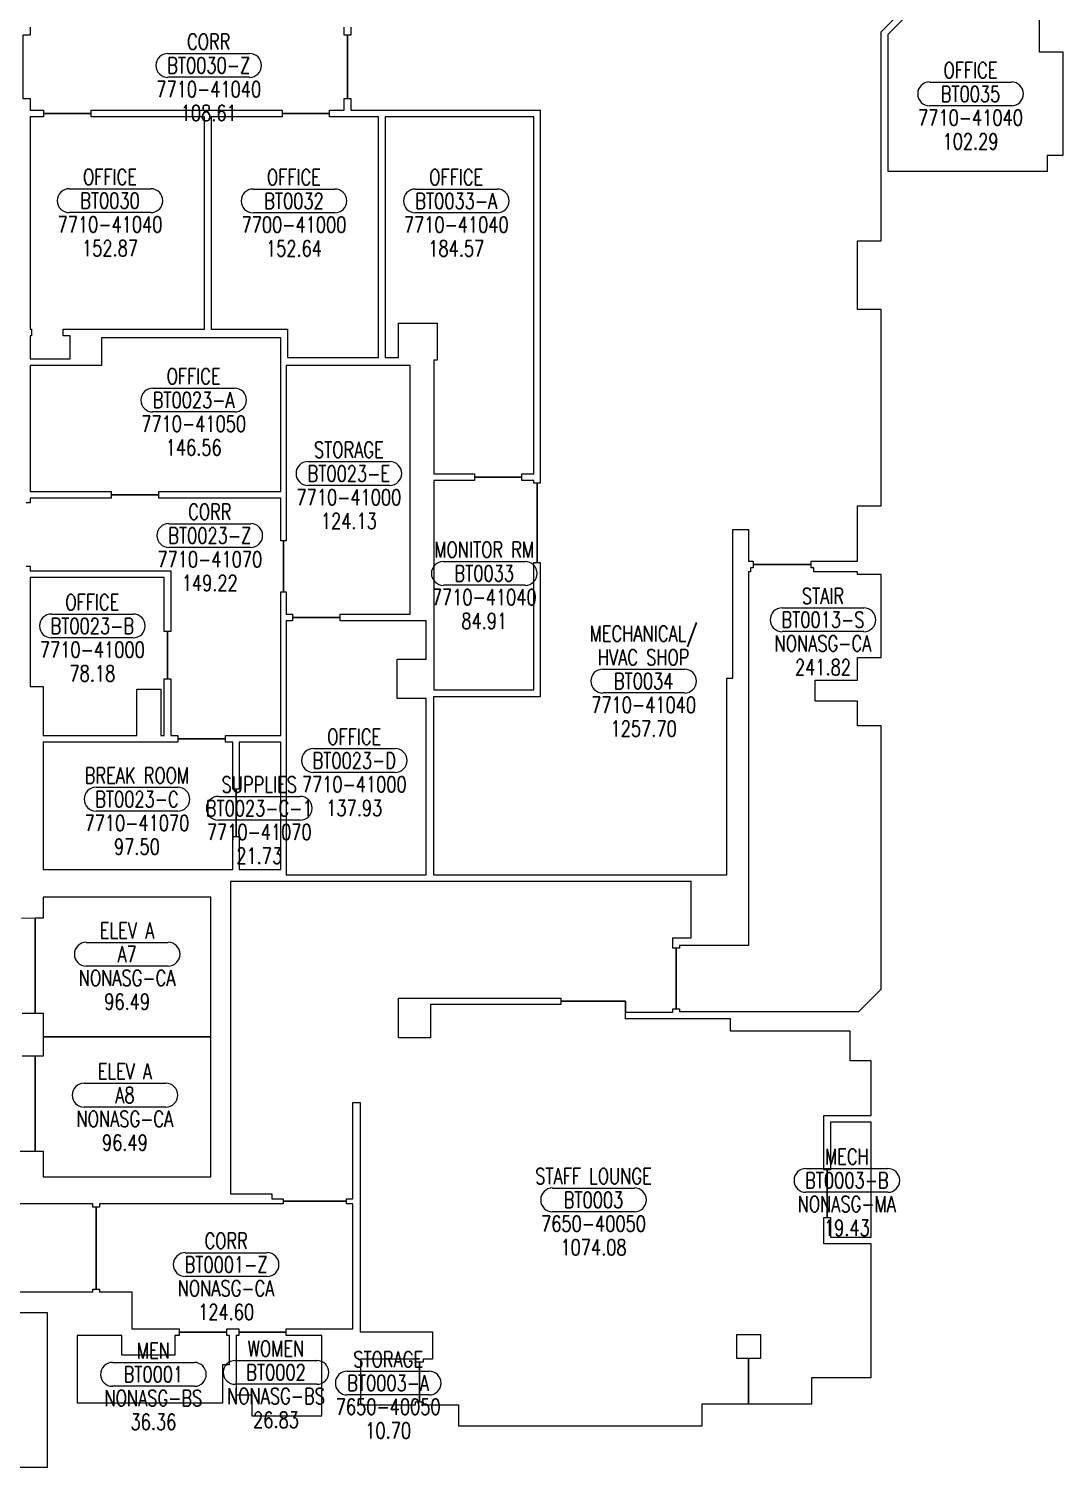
# Model space of a CAD drawing. Header units: inches. Extents: x 2498 to 7283, y 18126 to 20229.
# Drawn here: x 5305 to 6088, y 18215 to 19305 of the extents above; entities that cross this region are included whole.
import ezdxf
from ezdxf.enums import TextEntityAlignment as Align

# ---------------------------------------------------------------- set-up
doc = ezdxf.new("R2010")
doc.units = ezdxf.units.IN
doc.header["$LTSCALE"] = 48
doc.header["$MEASUREMENT"] = 0
doc.layers.get('0').update_dxf_attribs({"lineweight": 9})
for name, color, linetype, lineweight in [('AREA', 3, 'Continuous', 9), ('AREA2', 1, 'Continuous', 9), ('COSTC', 7, 'Continuous', 9), ('PLINE2', 5, 'Continuous', 9), ('ROOMNA', 7, 'Continuous', 9), ('ROOMNO', 7, 'Continuous', 9), ('ROOMOV', 7, 'Continuous', 9)]:
    doc.layers.add(name, color=color, linetype=linetype, lineweight=lineweight)
doc.styles.get("Standard").update_dxf_attribs({"font": 'simplex.shx', "width": 0.75})

# ---------------------------------------------------------------- blocks, each defined once
blk = doc.blocks.new('ROOM')
at = {"layer": 'ROOMOV'}
for p, q in [((-31, 9), (31, 9)), ((31, -9), (-31, -9))]:
    blk.add_line(p, q, dxfattribs=at)
for centre, start, end in [((-31, 0), 90, 270), ((31, 0), 270, 90)]:
    blk.add_arc(centre, 9.04, start, end, dxfattribs=at)
at = {"color": 0, "width": 0.75, "flags": 1}
for tag, p in [('FLFIN', (-60, -36)), ('ICRA', (60, -36)), ('FLTYPE', (-60, -48)), ('USER1', (60, -48)), ('FLCOND', (-60, -60)), ('USER2', (60, -60)), ('WLFIN', (-60, -72)), ('SITE', (-24, -72)), ('UCODE', (24, -72)), ('USER3', (60, -72)), ('WLTYPE', (-60, -84)), ('BLDG', (-24, -84)), ('UDESC', (24, -84)), ('USER4', (60, -84)), ('WLCOND', (-60, -96)), ('FLR', (-24, -96)), ('FCODE', (24, -96)), ('USER5', (60, -96)), ('CLFIN', (-60, -108)), ('COSTCD', (-24, -108)), ('FDESC', (24, -108)), ('USER6', (60, -108)), ('CLTYPE', (-60, -120)), ('DEPTD', (-24, -120)), ('DIVISION', (24, -120)), ('USER7', (60, -120)), ('CLCOND', (-60, -132)), ('RDES', (-24, -132)), ('CONTACT', (24, -132)), ('USER8', (60, -132)), ('CLHT', (-60, -144)), ('CHDATE', (-24, -144)), ('OCCUP', (24, -144)), ('BLOCK', (60, -144)), ('BASE', (-60, -156)), ('CBACK', (-24, -156)), ('PRCONTACT', (24, -156)), ('BLOCK2', (60, -156))]:
    blk.add_attdef(tag, text='', height=6, dxfattribs=at).set_placement(p, align=Align.MIDDLE_CENTER)
at = {"layer": 'AREA', "width": 0.75}
blk.add_attdef('AREA', text='', height=12, dxfattribs=at).set_placement((0, -36), align=Align.MIDDLE_CENTER)
at = {"layer": 'AREA2', "width": 0.75}
blk.add_attdef('AREA2', text='', height=12, dxfattribs=at).set_placement((0, -36), align=Align.MIDDLE_CENTER)
at = {"layer": 'COSTC', "width": 0.75}
blk.add_attdef('COSTC', text='', height=12, dxfattribs=at).set_placement((0, -18), align=Align.MIDDLE_CENTER)
at = {"layer": 'ROOMNA', "width": 0.75}
for tag, p in [('RMNAA', (0, 54)), ('RMNAB', (0, 36)), ('RMNAC', (0, 18))]:
    blk.add_attdef(tag, text='', height=12, dxfattribs=at).set_placement(p, align=Align.MIDDLE_CENTER)
at = {"layer": 'ROOMNO', "width": 0.75}
blk.add_attdef('RMNU', text='', height=12, dxfattribs=at).set_placement((0, 0), align=Align.MIDDLE_CENTER)

msp = doc.modelspace()

# ---------------------------------------------------------------- linework, layer by layer
at = {"layer": 'PLINE2', "color": 6, "linetype": 'Continuous'}
for points in [[(5548.5, 19306.2), (5548.5, 19300), (5546, 19300), (5546, 19252), (5548.5, 19252), (5548.5, 19243.2), (5692.2, 19243.2), (5692.2, 18960.5), (5689.7, 18960.5), (5689.7, 18900.5), (5692.2, 18900.5), (5692.2, 18798.5), (5611.2, 18798.5), (5611.2, 18663.7), (5833.5, 18663.7), (5833.5, 18812.6), (5838, 18812.6), (5838, 18925.3), (5850, 18925.3), (5850, 18901.3), (5853.5, 18901.3), (5853.5, 18898.8), (5897.5, 18898.8), (5897.5, 18901.3), (5932.5, 18901.3), (5932.5, 18943.3), (5950.5, 18943.3), (5950.5, 19092.2), (5932.5, 19092.2), (5932.5, 19144.2), (5950.5, 19144.2), (5950.5, 19302.6), (5964.8, 19317)], [(5305.6, 19306.2), (5305.6, 19302), (5305.6, 19300), (5302.6, 19300), (5300.1, 19300), (5300.1, 19252), (5302.6, 19252), (5305.6, 19252), (5305.6, 19250), (5305.6, 19243.2), (5315.7, 19243.2), (5315.7, 19240.7), (5351.7, 19240.7), (5351.7, 19243.2), (5496.5, 19243.2), (5496.5, 19240.7), (5532.5, 19240.7), (5532.5, 19243.2), (5543.5, 19243.2), (5543.5, 19252), (5546, 19252), (5546, 19300), (5543.5, 19300), (5543.5, 19306.2)], [(5302.6, 18897.6), (5305.6, 18897.6), (5305.6, 18895.6), (5305.6, 18894.1), (5412.1, 18894.1), (5412.1, 18848.1), (5409.6, 18848.1), (5409.6, 18812.1), (5412.1, 18812.1), (5412.1, 18769.2), (5417.6, 18769.2), (5417.6, 18766.7), (5453.6, 18766.7), (5453.6, 18769.2), (5495.6, 18769.2), (5495.6, 18878.2), (5497.6, 18878.2), (5497.6, 18916.7), (5495.6, 18916.7), (5495.6, 18949.1), (5403, 18949.1), (5403, 18951.6), (5367, 18951.6), (5367, 18949.1), (5305.6, 18949.1), (5305.6, 18947.6), (5305.6, 18945.6), (5302.6, 18945.6)], [(5299.5, 18558.8), (5309.5, 18558.8), (5309.5, 18630.8), (5299, 18630.7)], [(5287, 18454.3), (5309.5, 18454.3), (5309.5, 18526.3), (5299.5, 18526.3)], [(5155, 18347.7), (5353.1, 18347.7), (5353.1, 18349.7), (5355.6, 18349.7), (5355.6, 18411.7), (5353.1, 18411.7), (5353.1, 18414.3), (5287, 18414.3)]]:
    msp.add_lwpolyline(points, dxfattribs=at)
for points in [[(6088.5, 19287.2), (6070.5, 19287.2), (6070.5, 19312), (6065, 19312), (6065, 19314.5), (6029, 19314.5), (6029, 19312), (5966.9, 19312), (5955.5, 19300.5), (5955.5, 19197), (6076.5, 19197), (6076.5, 19209), (6088.5, 19209)], [(5305.6, 19238.2), (5305.6, 19077.2), (5306.6, 19077.2), (5306.6, 19072.2), (5305.6, 19072.2), (5305.6, 19054.7), (5336, 19054.7), (5336, 19072.2), (5330.6, 19072.2), (5330.6, 19077.2), (5437.7, 19077.2), (5437.7, 19238.2), (5351.7, 19238.2), (5351.7, 19240.7), (5315.7, 19240.7), (5315.7, 19238.2)], [(5442.7, 19238.2), (5442.7, 19077.2), (5500.5, 19077.2), (5500.5, 19055.7), (5569.5, 19055.7), (5569.5, 19238.2), (5534.5, 19238.2), (5532.5, 19238.2), (5532.5, 19240.7), (5496.5, 19240.7), (5496.5, 19238.2)], [(5687.2, 19238.2), (5574.5, 19238.2), (5574.5, 19055.7), (5584.8, 19055.7), (5584.8, 19081.7), (5614, 19081.7), (5614, 19053.7), (5611.6, 19053.7), (5611.6, 18967.5), (5642.2, 18967.5), (5642.2, 18965), (5678.2, 18965), (5678.2, 18967.5), (5687.2, 18967.5)], [(5495.5, 19070.7), (5359.7, 19070.7), (5359.7, 19049.7), (5305.6, 19049.7), (5305.6, 18954.1), (5367, 18954.1), (5367, 18951.6), (5403, 18951.6), (5403, 18954.1), (5495.6, 18954.1)], [(5593.6, 19049.6), (5499.6, 19049.6), (5499.6, 18916.7), (5497.6, 18916.7), (5497.6, 18878.2), (5499.6, 18878.2), (5499.6, 18861.2), (5504.5, 18861.2), (5504.5, 18858.7), (5540.5, 18858.7), (5540.5, 18861.2), (5593.6, 18861.2)], [(5611.6, 18804), (5687.2, 18804), (5687.2, 18900.5), (5689.7, 18900.5), (5689.7, 18960.5), (5687.2, 18960.5), (5687.2, 18962.5), (5678.2, 18962.5), (5678.2, 18965), (5642.2, 18965), (5642.2, 18962.5), (5611.6, 18962.5)], [(5933.6, 18560.2), (5950.5, 18577), (5950.5, 18776.5), (5932.5, 18776.5), (5932.5, 18795.2), (5900.5, 18795.2), (5900.5, 18811.2), (5932.5, 18811.2), (5932.5, 18828.5), (5950.5, 18828.5), (5950.5, 18891.3), (5932.5, 18891.3), (5932.5, 18893.3), (5899.5, 18893.3), (5899.5, 18896.3), (5897.5, 18896.3), (5897.5, 18898.8), (5853.5, 18898.8), (5853.5, 18896.3), (5851.5, 18896.3), (5851.5, 18893.3), (5850, 18893.3), (5850, 18610), (5797.7, 18610), (5797.7, 18608), (5795.2, 18608), (5795.2, 18562), (5797.7, 18562), (5797.7, 18560.2)], [(5407.1, 18889.1), (5305.6, 18889.1), (5305.6, 18806.3), (5315.5, 18806.3), (5315.5, 18769.2), (5386.5, 18769.2), (5386.5, 18804.3), (5404.5, 18804.3), (5404.5, 18769.2), (5407.1, 18769.2), (5407.1, 18812.1), (5409.6, 18812.1), (5409.6, 18848.1), (5407.1, 18848.1)], [(5605.7, 18797.3), (5583.7, 18797.3), (5583.7, 18827.2), (5605.7, 18827.2), (5605.7, 18856.2), (5540.5, 18856.2), (5540.5, 18858.7), (5504.5, 18858.7), (5504.5, 18856.2), (5499.6, 18856.2), (5499.6, 18663.7), (5605.7, 18663.7)], [(5461.6, 18728.7), (5459.1, 18728.7), (5459.1, 18764.2), (5453.6, 18764.2), (5453.6, 18766.7), (5417.6, 18766.7), (5417.6, 18764.2), (5315.5, 18764.2), (5315.5, 18667.7), (5459.1, 18667.7), (5459.1, 18692.7), (5461.6, 18692.7)], [(5495.6, 18764.2), (5464.1, 18764.2), (5464.1, 18728.7), (5461.6, 18728.7), (5461.6, 18692.7), (5464.1, 18692.7), (5464.1, 18667.7), (5495.6, 18667.7)], [(5909.5, 18440), (5907, 18440), (5907, 18481.3), (5943, 18481.3), (5943, 18522.6), (5927, 18522.6), (5927, 18545.3), (5836.3, 18545.3), (5836.3, 18554.5), (5756.7, 18554.5), (5756.7, 18559.7), (5756.7, 18567.8), (5707.7, 18567.8), (5707.7, 18565.3), (5609, 18565.3), (5609, 18540.2), (5584.8, 18540.2), (5584.8, 18570.3), (5707.7, 18570.3), (5707.7, 18567.8), (5756.7, 18567.8), (5756.7, 18559.7), (5792.7, 18559.7), (5792.7, 18562), (5795.2, 18562), (5795.2, 18608), (5792.7, 18608), (5792.7, 18616), (5806.5, 18616), (5806.5, 18658.7), (5457.3, 18658.7), (5457.3, 18422), (5488.8, 18422), (5488.8, 18418.2), (5497.3, 18418.2), (5497.3, 18416.3), (5545.3, 18416.3), (5545.3, 18418.2), (5550.1, 18418.2), (5550.1, 18491.2), (5555.7, 18491.2), (5555.7, 18317.3), (5610.5, 18317.3), (5610.5, 18296.5), (5603.5, 18296.5), (5603.5, 18294.3), (5600.6, 18294.3), (5600.6, 18264.3), (5603.5, 18264.3), (5603.5, 18262), (5630.2, 18262), (5630.2, 18246), (5814.8, 18246), (5814.8, 18262.8), (5850, 18262.8), (5850, 18297.2), (5841, 18297.2), (5841, 18315.2), (5859, 18315.2), (5859, 18297.2), (5850, 18297.2), (5850, 18262.8), (5898, 18262.8), (5898, 18282.6), (5943, 18282.6), (5943, 18384), (5907, 18384), (5907, 18404), (5909.5, 18404)], [(5442.5, 18646.8), (5315.5, 18646.8), (5315.5, 18630.8), (5309.5, 18630.8), (5309.5, 18558.8), (5315.5, 18558.8), (5315.5, 18540.8), (5442.5, 18540.8)], [(5442.5, 18540.8), (5315.5, 18540.8), (5315.5, 18526.3), (5309.5, 18526.3), (5309.5, 18454.3), (5315.5, 18454.3), (5315.5, 18434.8), (5442.5, 18434.8)], [(5943, 18476.3), (5912, 18476.3), (5912, 18440), (5909.5, 18440), (5909.5, 18404), (5912, 18404), (5912, 18389), (5943, 18389)], [(5358.1, 18414.3), (5358.1, 18411.7), (5355.6, 18411.7), (5355.6, 18349.7), (5358.1, 18349.7), (5358.1, 18347.7), (5382.6, 18347.7), (5382.6, 18319.6), (5418.6, 18319.6), (5418.6, 18317.1), (5454.6, 18317.1), (5454.6, 18319.6), (5463.6, 18319.6), (5463.6, 18317.1), (5499.6, 18317.1), (5499.6, 18319.6), (5550.2, 18319.6), (5550.2, 18414.3), (5545.3, 18414.3), (5545.3, 18416.3), (5497.3, 18416.3), (5497.3, 18414.3)], [(5318.7, 18331.7), (5059, 18331.7), (5059, 18283.6), (5059, 18235.5), (5105.5, 18235.5), (5105.5, 18225.1), (5105.5, 18214.7), (5155.5, 18214.7), (5155.5, 18254.2), (5183.5, 18254.2), (5183.5, 18279.7), (5234, 18279.7), (5234, 18254.2), (5262, 18254.2), (5262, 18219), (5267, 18219), (5267, 18214.7), (5318.7, 18214.7)], [(5451.6, 18292.6), (5456.6, 18292.6), (5456.6, 18314.6), (5454.6, 18314.6), (5454.6, 18317.1), (5418.6, 18317.1), (5418.6, 18314.6), (5415.1, 18314.6), (5415.1, 18299.6), (5375.1, 18299.6), (5375.1, 18314.6), (5341.1, 18314.6), (5341.1, 18263.6), (5451.6, 18263.6)], [(5526.6, 18314.6), (5499.6, 18314.6), (5499.6, 18317.1), (5463.6, 18317.1), (5463.6, 18314.6), (5461.6, 18314.6), (5461.6, 18269.6), (5473.6, 18269.6), (5473.6, 18253.6), (5526.6, 18253.6)], [(5600.6, 18294.3), (5597.7, 18294.3), (5597.7, 18296.7), (5555.8, 18296.7), (5555.8, 18262), (5597.7, 18262), (5597.7, 18264.3), (5600.6, 18264.3)]]:
    msp.add_lwpolyline(points, close=True, dxfattribs=at)

# ---------------------------------------------------------------- block references
at = {"layer": 'ROOMNO', "color": 2}
ref = msp.add_blockref('ROOM', (5440.9, 19277.1), dxfattribs=at)
ref.add_attrib('RMNU', 'BT0030-Z', dxfattribs={"height": 12, "width": 0.75}).set_placement((5440.9, 19277.1), align=Align.MIDDLE_CENTER)
ref.add_attrib('RMNAC', 'CORR', dxfattribs={"layer": 'ROOMNA', "height": 12, "width": 0.75}).set_placement((5440.9, 19295.1), align=Align.MIDDLE_CENTER)
ref.add_attrib('COSTC', '7710-41040', dxfattribs={"layer": 'COSTC', "height": 12, "width": 0.75}).set_placement((5440.9, 19259.1), align=Align.MIDDLE_CENTER)
ref.add_attrib('AREA2', '108.61', dxfattribs={"layer": 'AREA2', "height": 12, "width": 0.75}).set_placement((5440.9, 19241.1), align=Align.MIDDLE_CENTER)
ref = msp.add_blockref('ROOM', (6018.2, 19255.5), dxfattribs=at)
ref.add_attrib('RMNU', 'BT0035', dxfattribs={"height": 12, "width": 0.75}).set_placement((6018.2, 19255.5), align=Align.MIDDLE_CENTER)
ref.add_attrib('RMNAC', 'OFFICE', dxfattribs={"layer": 'ROOMNA', "height": 12, "width": 0.75}).set_placement((6018.2, 19273.5), align=Align.MIDDLE_CENTER)
ref.add_attrib('COSTC', '7710-41040', dxfattribs={"layer": 'COSTC', "height": 12, "width": 0.75}).set_placement((6018.2, 19237.5), align=Align.MIDDLE_CENTER)
ref.add_attrib('AREA2', '102.29', dxfattribs={"layer": 'AREA2', "height": 12, "width": 0.75}).set_placement((6018.2, 19219.5), align=Align.MIDDLE_CENTER)
ref = msp.add_blockref('ROOM', (5366.1, 19174.6), dxfattribs=at)
ref.add_attrib('RMNU', 'BT0030', dxfattribs={"height": 12, "width": 0.75}).set_placement((5366.1, 19174.6), align=Align.MIDDLE_CENTER)
ref.add_attrib('RMNAC', 'OFFICE', dxfattribs={"layer": 'ROOMNA', "height": 12, "width": 0.75}).set_placement((5366.1, 19192.6), align=Align.MIDDLE_CENTER)
ref.add_attrib('COSTC', '7710-41040', dxfattribs={"layer": 'COSTC', "height": 12, "width": 0.75}).set_placement((5366.1, 19156.6), align=Align.MIDDLE_CENTER)
ref.add_attrib('AREA2', '152.87', dxfattribs={"layer": 'AREA2', "height": 12, "width": 0.75}).set_placement((5366.1, 19138.6), align=Align.MIDDLE_CENTER)
ref = msp.add_blockref('ROOM', (5505.5, 19174.4), dxfattribs=at)
ref.add_attrib('RMNU', 'BT0032', dxfattribs={"height": 12, "width": 0.75}).set_placement((5505.5, 19174.4), align=Align.MIDDLE_CENTER)
ref.add_attrib('RMNAC', 'OFFICE', dxfattribs={"layer": 'ROOMNA', "height": 12, "width": 0.75}).set_placement((5505.5, 19192.4), align=Align.MIDDLE_CENTER)
ref.add_attrib('COSTC', '7700-41000', dxfattribs={"layer": 'COSTC', "height": 12, "width": 0.75}).set_placement((5505.5, 19156.4), align=Align.MIDDLE_CENTER)
ref.add_attrib('AREA2', '152.64', dxfattribs={"layer": 'AREA2', "height": 12, "width": 0.75}).set_placement((5505.5, 19138.4), align=Align.MIDDLE_CENTER)
ref = msp.add_blockref('ROOM', (5628.5, 19174.4), dxfattribs=at)
ref.add_attrib('RMNU', 'BT0033-A', dxfattribs={"height": 12, "width": 0.75}).set_placement((5628.5, 19174.4), align=Align.MIDDLE_CENTER)
ref.add_attrib('RMNAC', 'OFFICE', dxfattribs={"layer": 'ROOMNA', "height": 12, "width": 0.75}).set_placement((5628.5, 19192.4), align=Align.MIDDLE_CENTER)
ref.add_attrib('COSTC', '7710-41040', dxfattribs={"layer": 'COSTC', "height": 12, "width": 0.75}).set_placement((5628.5, 19156.4), align=Align.MIDDLE_CENTER)
ref.add_attrib('AREA2', '184.57', dxfattribs={"layer": 'AREA2', "height": 12, "width": 0.75}).set_placement((5628.5, 19138.4), align=Align.MIDDLE_CENTER)
ref = msp.add_blockref('ROOM', (5429.5, 19023.5), dxfattribs=at)
ref.add_attrib('RMNU', 'BT0023-A', dxfattribs={"height": 12, "width": 0.75}).set_placement((5429.5, 19023.5), align=Align.MIDDLE_CENTER)
ref.add_attrib('RMNAC', 'OFFICE', dxfattribs={"layer": 'ROOMNA', "height": 12, "width": 0.75}).set_placement((5429.5, 19041.5), align=Align.MIDDLE_CENTER)
ref.add_attrib('COSTC', '7710-41050', dxfattribs={"layer": 'COSTC', "height": 12, "width": 0.75}).set_placement((5429.5, 19005.5), align=Align.MIDDLE_CENTER)
ref.add_attrib('AREA2', '146.56', dxfattribs={"layer": 'AREA2', "height": 12, "width": 0.75}).set_placement((5429.5, 18987.5), align=Align.MIDDLE_CENTER)
ref = msp.add_blockref('ROOM', (5547.1, 18967.8), dxfattribs=at)
ref.add_attrib('RMNU', 'BT0023-E', dxfattribs={"height": 12, "width": 0.75}).set_placement((5547.1, 18967.8), align=Align.MIDDLE_CENTER)
ref.add_attrib('RMNAC', 'STORAGE', dxfattribs={"layer": 'ROOMNA', "height": 12, "width": 0.75}).set_placement((5547.1, 18985.8), align=Align.MIDDLE_CENTER)
ref.add_attrib('COSTC', '7710-41000', dxfattribs={"layer": 'COSTC', "height": 12, "width": 0.75}).set_placement((5547.1, 18949.8), align=Align.MIDDLE_CENTER)
ref.add_attrib('AREA2', '124.13', dxfattribs={"layer": 'AREA2', "height": 12, "width": 0.75}).set_placement((5547.1, 18931.8), align=Align.MIDDLE_CENTER)
ref = msp.add_blockref('ROOM', (5441.7, 18920.8), dxfattribs=at)
ref.add_attrib('RMNU', 'BT0023-Z', dxfattribs={"height": 12, "width": 0.75}).set_placement((5441.7, 18920.8), align=Align.MIDDLE_CENTER)
ref.add_attrib('RMNAC', 'CORR', dxfattribs={"layer": 'ROOMNA', "height": 12, "width": 0.75}).set_placement((5441.7, 18938.8), align=Align.MIDDLE_CENTER)
ref.add_attrib('COSTC', '7710-41070', dxfattribs={"layer": 'COSTC', "height": 12, "width": 0.75}).set_placement((5441.7, 18902.8), align=Align.MIDDLE_CENTER)
ref.add_attrib('AREA2', '149.22', dxfattribs={"layer": 'AREA2', "height": 12, "width": 0.75}).set_placement((5441.7, 18884.8), align=Align.MIDDLE_CENTER)
ref = msp.add_blockref('ROOM', (5649.7, 18892.1), dxfattribs=at)
ref.add_attrib('RMNU', 'BT0033', dxfattribs={"height": 12, "width": 0.75}).set_placement((5649.7, 18892.1), align=Align.MIDDLE_CENTER)
ref.add_attrib('RMNAC', 'MONITOR RM', dxfattribs={"layer": 'ROOMNA', "height": 12, "width": 0.75}).set_placement((5649.7, 18910.1), align=Align.MIDDLE_CENTER)
ref.add_attrib('COSTC', '7710-41040', dxfattribs={"layer": 'COSTC', "height": 12, "width": 0.75}).set_placement((5649.7, 18874.1), align=Align.MIDDLE_CENTER)
ref.add_attrib('AREA2', '84.91', dxfattribs={"layer": 'AREA2', "height": 12, "width": 0.75}).set_placement((5649.7, 18856.1), align=Align.MIDDLE_CENTER)
ref = msp.add_blockref('ROOM', (5352.7, 18852.3), dxfattribs=at)
ref.add_attrib('RMNU', 'BT0023-B', dxfattribs={"height": 12, "width": 0.75}).set_placement((5352.7, 18852.3), align=Align.MIDDLE_CENTER)
ref.add_attrib('RMNAC', 'OFFICE', dxfattribs={"layer": 'ROOMNA', "height": 12, "width": 0.75}).set_placement((5352.7, 18870.3), align=Align.MIDDLE_CENTER)
ref.add_attrib('COSTC', '7710-41000', dxfattribs={"layer": 'COSTC', "height": 12, "width": 0.75}).set_placement((5352.7, 18834.3), align=Align.MIDDLE_CENTER)
ref.add_attrib('AREA2', '78.18', dxfattribs={"layer": 'AREA2', "height": 12, "width": 0.75}).set_placement((5352.7, 18816.3), align=Align.MIDDLE_CENTER)
ref = msp.add_blockref('ROOM', (5906.4, 18857), dxfattribs=at)
ref.add_attrib('RMNU', 'BT0013-S', dxfattribs={"height": 12, "width": 0.75}).set_placement((5906.4, 18857), align=Align.MIDDLE_CENTER)
ref.add_attrib('RMNAC', 'STAIR', dxfattribs={"layer": 'ROOMNA', "height": 12, "width": 0.75}).set_placement((5906.4, 18875), align=Align.MIDDLE_CENTER)
ref.add_attrib('COSTC', 'NONASG-CA', dxfattribs={"layer": 'COSTC', "height": 12, "width": 0.75}).set_placement((5906.4, 18839), align=Align.MIDDLE_CENTER)
ref.add_attrib('AREA2', '241.82', dxfattribs={"layer": 'AREA2', "height": 12, "width": 0.75}).set_placement((5906.4, 18821), align=Align.MIDDLE_CENTER)
ref = msp.add_blockref('ROOM', (5770.5, 18810.5), dxfattribs=at)
ref.add_attrib('RMNU', 'BT0034', dxfattribs={"height": 12, "width": 0.75}).set_placement((5770.5, 18810.5), align=Align.MIDDLE_CENTER)
ref.add_attrib('RMNAB', 'MECHANICAL/', dxfattribs={"layer": 'ROOMNA', "height": 12, "width": 0.75}).set_placement((5770.5, 18846.5), align=Align.MIDDLE_CENTER)
ref.add_attrib('RMNAC', 'HVAC SHOP', dxfattribs={"layer": 'ROOMNA', "height": 12, "width": 0.75}).set_placement((5770.5, 18828.5), align=Align.MIDDLE_CENTER)
ref.add_attrib('COSTC', '7710-41040', dxfattribs={"layer": 'COSTC', "height": 12, "width": 0.75}).set_placement((5770.5, 18792.5), align=Align.MIDDLE_CENTER)
ref.add_attrib('AREA2', '1257.70', dxfattribs={"layer": 'AREA2', "height": 12, "width": 0.75}).set_placement((5770.5, 18774.5), align=Align.MIDDLE_CENTER)
ref = msp.add_blockref('ROOM', (5551.2, 18750.3), dxfattribs=at)
ref.add_attrib('RMNU', 'BT0023-D', dxfattribs={"height": 12, "width": 0.75}).set_placement((5551.2, 18750.3), align=Align.MIDDLE_CENTER)
ref.add_attrib('RMNAC', 'OFFICE', dxfattribs={"layer": 'ROOMNA', "height": 12, "width": 0.75}).set_placement((5551.2, 18768.3), align=Align.MIDDLE_CENTER)
ref.add_attrib('COSTC', '7710-41000', dxfattribs={"layer": 'COSTC', "height": 12, "width": 0.75}).set_placement((5551.2, 18732.3), align=Align.MIDDLE_CENTER)
ref.add_attrib('AREA2', '137.93', dxfattribs={"layer": 'AREA2', "height": 12, "width": 0.75}).set_placement((5551.2, 18714.3), align=Align.MIDDLE_CENTER)
ref = msp.add_blockref('ROOM', (5386.5, 18721), dxfattribs=at)
ref.add_attrib('RMNU', 'BT0023-C', dxfattribs={"height": 12, "width": 0.75}).set_placement((5386.5, 18721), align=Align.MIDDLE_CENTER)
ref.add_attrib('RMNAC', 'BREAK ROOM', dxfattribs={"layer": 'ROOMNA', "height": 12, "width": 0.75}).set_placement((5386.5, 18739), align=Align.MIDDLE_CENTER)
ref.add_attrib('COSTC', '7710-41070', dxfattribs={"layer": 'COSTC', "height": 12, "width": 0.75}).set_placement((5386.5, 18703), align=Align.MIDDLE_CENTER)
ref.add_attrib('AREA2', '97.50', dxfattribs={"layer": 'AREA2', "height": 12, "width": 0.75}).set_placement((5386.5, 18685), align=Align.MIDDLE_CENTER)
ref = msp.add_blockref('ROOM', (5479.2, 18714.1), dxfattribs=at)
ref.add_attrib('RMNU', 'BT0023-C-1', dxfattribs={"height": 12, "width": 0.75}).set_placement((5479.2, 18714.1), align=Align.MIDDLE_CENTER)
ref.add_attrib('RMNAC', 'SUPPLIES', dxfattribs={"layer": 'ROOMNA', "height": 12, "width": 0.75}).set_placement((5479.2, 18732.1), align=Align.MIDDLE_CENTER)
ref.add_attrib('COSTC', '7710-41070', dxfattribs={"layer": 'COSTC', "height": 12, "width": 0.75}).set_placement((5479.2, 18696.1), align=Align.MIDDLE_CENTER)
ref.add_attrib('AREA2', '21.73', dxfattribs={"layer": 'AREA2', "height": 12, "width": 0.75}).set_placement((5479.2, 18678.1), align=Align.MIDDLE_CENTER)
ref = msp.add_blockref('ROOM', (5379.1, 18603.5), dxfattribs=at)
ref.add_attrib('RMNU', 'A7', dxfattribs={"height": 12, "width": 0.75}).set_placement((5379.1, 18603.5), align=Align.MIDDLE_CENTER)
ref.add_attrib('RMNAC', 'ELEV A', dxfattribs={"layer": 'ROOMNA', "height": 12, "width": 0.75}).set_placement((5379.1, 18621.5), align=Align.MIDDLE_CENTER)
ref.add_attrib('COSTC', 'NONASG-CA', dxfattribs={"layer": 'COSTC', "height": 12, "width": 0.75}).set_placement((5379.1, 18585.5), align=Align.MIDDLE_CENTER)
ref.add_attrib('AREA2', '96.49', dxfattribs={"layer": 'AREA2', "height": 12, "width": 0.75}).set_placement((5379.1, 18567.5), align=Align.MIDDLE_CENTER)
ref = msp.add_blockref('ROOM', (5377.4, 18496.7), dxfattribs=at)
ref.add_attrib('RMNU', 'A8', dxfattribs={"height": 12, "width": 0.75}).set_placement((5377.4, 18496.7), align=Align.MIDDLE_CENTER)
ref.add_attrib('RMNAC', 'ELEV A', dxfattribs={"layer": 'ROOMNA', "height": 12, "width": 0.75}).set_placement((5377.4, 18514.7), align=Align.MIDDLE_CENTER)
ref.add_attrib('COSTC', 'NONASG-CA', dxfattribs={"layer": 'COSTC', "height": 12, "width": 0.75}).set_placement((5377.4, 18478.7), align=Align.MIDDLE_CENTER)
ref.add_attrib('AREA2', '96.49', dxfattribs={"layer": 'AREA2', "height": 12, "width": 0.75}).set_placement((5377.4, 18460.7), align=Align.MIDDLE_CENTER)
ref = msp.add_blockref('ROOM', (5924.5, 18432.1), dxfattribs=at)
ref.add_attrib('RMNU', 'BT0003-B', dxfattribs={"height": 12, "width": 0.75}).set_placement((5924.5, 18432.1), align=Align.MIDDLE_CENTER)
ref.add_attrib('RMNAC', 'MECH', dxfattribs={"layer": 'ROOMNA', "height": 12, "width": 0.75}).set_placement((5924.5, 18450.1), align=Align.MIDDLE_CENTER)
ref.add_attrib('COSTC', 'NONASG-MA', dxfattribs={"layer": 'COSTC', "height": 12, "width": 0.75}).set_placement((5924.5, 18414.1), align=Align.MIDDLE_CENTER)
ref.add_attrib('AREA2', '19.43', dxfattribs={"layer": 'AREA2', "height": 12, "width": 0.75}).set_placement((5924.5, 18396.1), align=Align.MIDDLE_CENTER)
ref = msp.add_blockref('ROOM', (5732.5, 18417.3), dxfattribs=at)
ref.add_attrib('RMNU', 'BT0003', dxfattribs={"height": 12, "width": 0.75}).set_placement((5732.5, 18417.3), align=Align.MIDDLE_CENTER)
ref.add_attrib('RMNAC', 'STAFF LOUNGE', dxfattribs={"layer": 'ROOMNA', "height": 12, "width": 0.75}).set_placement((5732.5, 18435.3), align=Align.MIDDLE_CENTER)
ref.add_attrib('COSTC', '7650-40050', dxfattribs={"layer": 'COSTC', "height": 12, "width": 0.75}).set_placement((5732.5, 18399.3), align=Align.MIDDLE_CENTER)
ref.add_attrib('AREA2', '1074.08', dxfattribs={"layer": 'AREA2', "height": 12, "width": 0.75}).set_placement((5732.5, 18381.3), align=Align.MIDDLE_CENTER)
ref = msp.add_blockref('ROOM', (5454.1, 18368.3), dxfattribs=at)
ref.add_attrib('RMNU', 'BT0001-Z', dxfattribs={"height": 12, "width": 0.75}).set_placement((5454.1, 18368.3), align=Align.MIDDLE_CENTER)
ref.add_attrib('RMNAC', 'CORR', dxfattribs={"layer": 'ROOMNA', "height": 12, "width": 0.75}).set_placement((5454.1, 18386.3), align=Align.MIDDLE_CENTER)
ref.add_attrib('COSTC', 'NONASG-CA', dxfattribs={"layer": 'COSTC', "height": 12, "width": 0.75}).set_placement((5454.1, 18350.3), align=Align.MIDDLE_CENTER)
ref.add_attrib('AREA2', '124.60', dxfattribs={"layer": 'AREA2', "height": 12, "width": 0.75}).set_placement((5454.1, 18332.3), align=Align.MIDDLE_CENTER)
ref = msp.add_blockref('ROOM', (5399, 18285.1), dxfattribs=at)
ref.add_attrib('RMNU', 'BT0001', dxfattribs={"height": 12, "width": 0.75}).set_placement((5399, 18285.1), align=Align.MIDDLE_CENTER)
ref.add_attrib('RMNAC', 'MEN', dxfattribs={"layer": 'ROOMNA', "height": 12, "width": 0.75}).set_placement((5399, 18303.1), align=Align.MIDDLE_CENTER)
ref.add_attrib('COSTC', 'NONASG-BS', dxfattribs={"layer": 'COSTC', "height": 12, "width": 0.75}).set_placement((5399, 18267.1), align=Align.MIDDLE_CENTER)
ref.add_attrib('AREA2', '36.36', dxfattribs={"layer": 'AREA2', "height": 12, "width": 0.75}).set_placement((5399, 18249.1), align=Align.MIDDLE_CENTER)
ref = msp.add_blockref('ROOM', (5491.9, 18286.6), dxfattribs=at)
ref.add_attrib('RMNU', 'BT0002', dxfattribs={"height": 12, "width": 0.75}).set_placement((5491.9, 18286.6), align=Align.MIDDLE_CENTER)
ref.add_attrib('RMNAC', 'WOMEN', dxfattribs={"layer": 'ROOMNA', "height": 12, "width": 0.75}).set_placement((5491.9, 18304.6), align=Align.MIDDLE_CENTER)
ref.add_attrib('COSTC', 'NONASG-BS', dxfattribs={"layer": 'COSTC', "height": 12, "width": 0.75}).set_placement((5491.9, 18268.6), align=Align.MIDDLE_CENTER)
ref.add_attrib('AREA2', '26.83', dxfattribs={"layer": 'AREA2', "height": 12, "width": 0.75}).set_placement((5491.9, 18250.6), align=Align.MIDDLE_CENTER)
ref = msp.add_blockref('ROOM', (5576.9, 18278.5), dxfattribs=at)
ref.add_attrib('RMNU', 'BT0003-A', dxfattribs={"height": 12, "width": 0.75}).set_placement((5576.9, 18278.5), align=Align.MIDDLE_CENTER)
ref.add_attrib('RMNAC', 'STORAGE', dxfattribs={"layer": 'ROOMNA', "height": 12, "width": 0.75}).set_placement((5576.9, 18296.5), align=Align.MIDDLE_CENTER)
ref.add_attrib('COSTC', '7650-40050', dxfattribs={"layer": 'COSTC', "height": 12, "width": 0.75}).set_placement((5576.9, 18260.5), align=Align.MIDDLE_CENTER)
ref.add_attrib('AREA2', '10.70', dxfattribs={"layer": 'AREA2', "height": 12, "width": 0.75}).set_placement((5576.9, 18242.5), align=Align.MIDDLE_CENTER)

doc.saveas('drawing.dxf')
